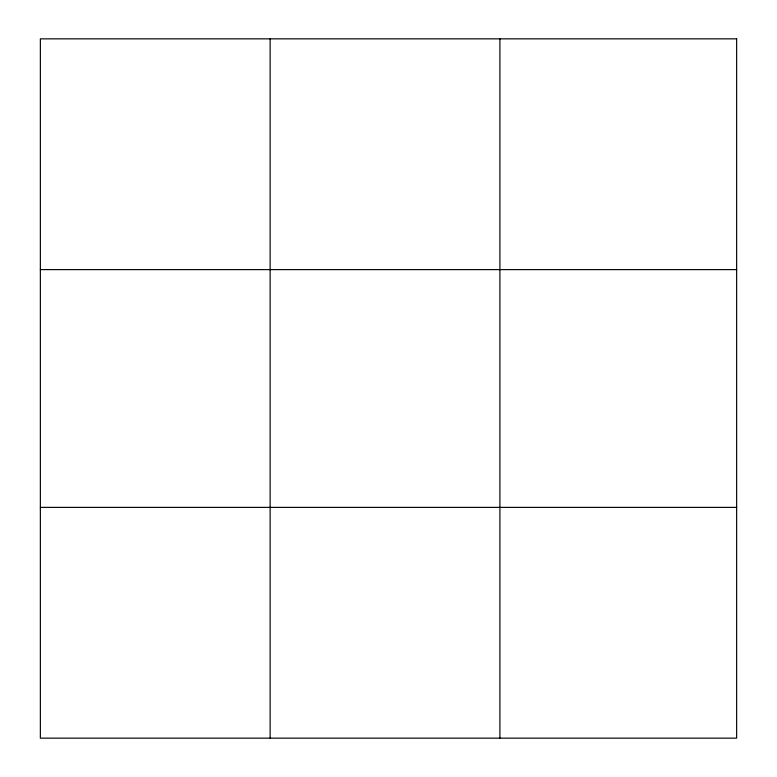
<?xml version="1.0" encoding="UTF-8"?>
<svg xmlns="http://www.w3.org/2000/svg" width="777" height="777" viewBox="0 0 777 777"><rect width="100%" height="100%" fill="white"/><g stroke="black" fill="none" stroke-linecap="round" stroke-linejoin="round"><path stroke-width="1.17" d="M270.134 738.15L270.134 38.85M499.902 738.15L499.902 38.85M40.355 269.619L736.645 269.619M40.355 507.381L736.645 507.381M736.645 38.85L736.645 738.15L40.355 738.15L40.355 38.85L736.645 38.85"/></g></svg>
